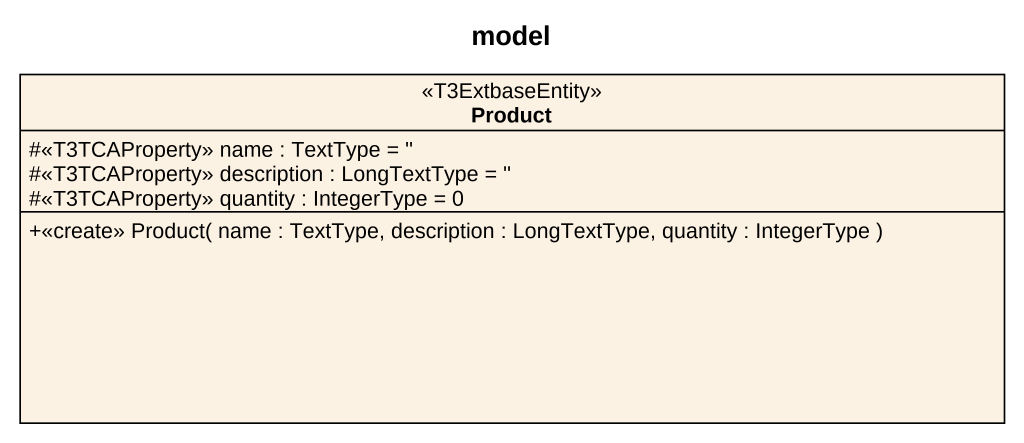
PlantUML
@startuml
title model
hide circle
hide empty members
skinparam classAttributeIconSize 0
class Product <<T3ExtbaseEntity>> {
  #<<T3TCAProperty>> name : TextType = ''
  #<<T3TCAProperty>> description : LongTextType = ''
  #<<T3TCAProperty>> quantity : IntegerType = 0
  +<<create>> Product( name : TextType, description : LongTextType, quantity : IntegerType )
}
@enduml
